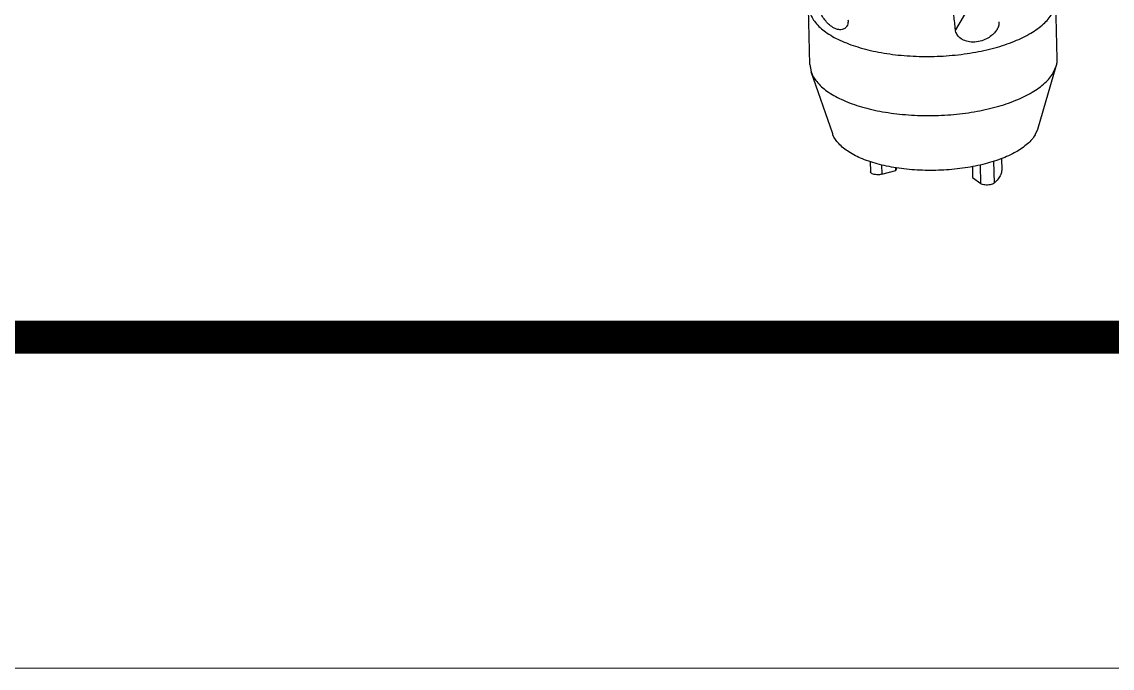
# Model space of a CAD drawing. Header units: millimetres. Extents: x 1396 to 1781, y -411 to -144.
# Drawn here: x 1556.17 to 1578.02, y -410.97 to -398.02 of the extents above; entities that cross this region are included whole.
import ezdxf

# ---------------------------------------------------------------- set-up
doc = ezdxf.new("R2010")
doc.units = ezdxf.units.MM
doc.layers.add('02___PRT_ALL_AXES', color=7, linetype='Continuous')
doc.layers.add('from', color=7, linetype='Continuous', lineweight=13)

# ---------------------------------------------------------------- blocks, each defined once
blk = doc.blocks.new('u21')
at = {"layer": '02___PRT_ALL_AXES', "color": 7, "linetype": 'Continuous'}
for p, q in [((-3.426, 2.383), (-3.452, 3.506)), ((1.532, 2.499), (1.505, 3.622)), ((-0.267, 3.488), (-0.508, 3.079)), ((-3.426, 2.383), (-3.399, 2.235)), ((-2.968, 0.993), (-3.399, 2.235)), ((1.14, 1.089), (1.511, 2.35)), ((1.453, 2.216), (1.511, 2.35)), ((1.091, 0.978), (1.14, 1.09)), ((-2.216, 0.443), (-2.211, 0.238)), ((0.254, 0.449), (0.265, 0.007)), ((0.414, 0.5), (0.419, 0.27)), ((-1.987, 0.374), (-1.982, 0.186)), ((-1.982, 0.186), (-1.704, 0.263)), ((-1.704, 0.263), (-1.705, 0.318)), ((-0.169, 0.343), (-0.164, 0.118)), ((0, 0), (-0.009, 0.374)), ((0.419, 0.272), (0.419, 0.27)), ((-0.164, 0.118), (0, 0))]:
    blk.add_line(p, q, dxfattribs=at)
for points, start_tangent, end_tangent in [([(-0.508, 3.079), (-0.538, 3.364), (-0.57, 3.65), (-0.601, 3.939)], (-0.10853, 0.994093), (-0.106801, 0.99428)), ([(-2.685, 3.153), (-2.7, 3.132), (-2.761, 3.09), (-2.845, 3.083), (-2.941, 3.114), (-3.032, 3.176), (-3.108, 3.256), (-3.17, 3.343), (-3.216, 3.429), (-3.247, 3.509), (-3.263, 3.579)], (-0.503989, -0.86371), (-0.137488, 0.990503)), ([(-3.435, 3.445), (-3.43, 3.429), (-3.315, 3.226), (-3.111, 3.037), (-2.825, 2.872), (-2.467, 2.736), (-2.053, 2.633), (-1.596, 2.569), (-1.116, 2.545), (-0.631, 2.563), (-0.158, 2.622), (0.283, 2.719), (0.675, 2.851), (1.004, 3.013), (1.257, 3.199), (1.425, 3.4)], (0.272594, -0.962129), (0.507097, 0.861889)), ([(-2.662, 3.281), (-2.667, 3.199), (-2.685, 3.153)], (0.10853, -0.994093), (-0.503989, -0.86371)), ([(0.325, 3.087), (0.275, 3.02), (0.191, 2.946), (0.083, 2.884), (-0.049, 2.843), (-0.191, 2.834), (-0.318, 2.862), (-0.417, 2.918), (-0.48, 2.994), (-0.508, 3.079)], (-0.506393, -0.862303), (-0.10853, 0.994093)), ([(0.361, 3.239), (0.359, 3.171), (0.33, 3.096), (0.325, 3.087)], (0.137488, -0.990503), (-0.506393, -0.862303)), ([(1.511, 2.35), (1.528, 2.427), (1.531, 2.499)], (0.283823, 0.958877), (-0.026577, 0.999647)), ([(-3.399, 2.235), (-3.288, 2.041), (-3.083, 1.853), (-2.797, 1.688), (-2.44, 1.551), (-2.025, 1.449), (-1.569, 1.385), (-1.088, 1.361), (-0.603, 1.379), (-0.131, 1.438), (0.31, 1.535), (0.703, 1.667), (1.032, 1.829), (1.285, 2.014), (1.453, 2.216)], (0.324712, -0.945813), (0.507097, 0.861889)), ([(1.091, 0.978), (0.939, 0.798), (0.706, 0.634), (0.402, 0.494), (0.04, 0.383), (-0.364, 0.306), (-0.791, 0.267), (-1.225, 0.267), (-1.644, 0.306), (-2.032, 0.383), (-2.372, 0.494), (-2.647, 0.635), (-2.847, 0.799), (-2.963, 0.978), (-2.968, 0.993)], (-0.507097, -0.861889), (-0.322059, 0.946719)), ([(-1.982, 0.186), (-2.032, 0.177), (-2.086, 0.176), (-2.136, 0.183), (-2.176, 0.197), (-2.203, 0.217), (-2.211, 0.238)], (-0.964161, -0.265316), (-0.034655, 0.999399)), ([(-1.687, 0.315), (-1.691, 0.307), (-1.704, 0.263)], (-0.445197, -0.895433), (-0.148436, -0.988922)), ([(0.419, 0.27), (0.399, 0.18), (0.347, 0.092), (0.265, 0.007)], (-0.038792, -0.999247), (-0.767526, -0.641018)), ([(0.265, 0.007), (0.232, -0.011), (0.186, -0.024), (0.134, -0.03), (0.081, -0.027), (0.035, -0.017), (0, 0)], (-0.767526, -0.641018), (-0.811327, 0.584592))]:
    blk.add_spline(points, degree=3, dxfattribs=dict(at, start_tangent=start_tangent, end_tangent=end_tangent))

msp = doc.modelspace()

# ---------------------------------------------------------------- linework, layer by layer
at = {"layer": 'from'}
msp.add_lwpolyline([(1395.997, -410.966), (1780.619, -410.966), (1780.619, -143.688), (1395.997, -143.688)], close=True, dxfattribs=at)
at = {"layer": 'from', "const_width": 0.663}
msp.add_lwpolyline([(1402.625, -404.338), (1402.625, -150.317), (1773.991, -150.317), (1773.991, -404.338), (1402.625, -404.338)], dxfattribs=at)

# ---------------------------------------------------------------- block references
msp.add_blockref('u21', (1575.39, -401.26))

doc.saveas('drawing.dxf')
